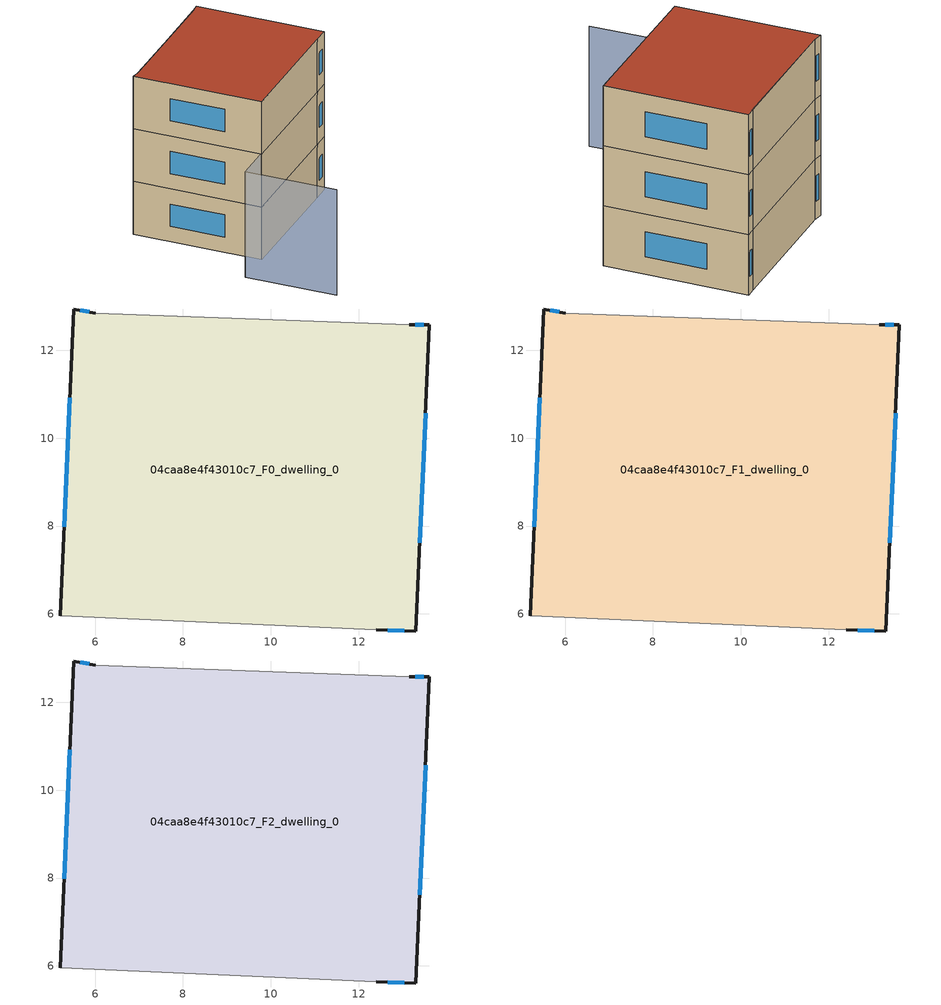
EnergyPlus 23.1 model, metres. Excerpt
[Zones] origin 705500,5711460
04caa8e4f43010c7_F0_dwelling_0
 floor ground (EU_floor_Construction): 13.61,12.57 13.3,5.61 12.4,5.64 5.2,5.96 5.52,12.94 6.01,12.85 13.15,12.58 z0
 wall outside (EU_wall_Construction): 6.01,12.85 5.52,12.94 5.2,5.96 / 12.4,5.64 13.3,5.61 13.61,12.57 13.15,12.58 z0:3
 wall adiabatic (EU_wall_Construction): 13.15,12.58 6.01,12.85 / 5.2,5.96 12.4,5.64 z0:3
 window (EU_Window_Construction): 5.43,10.92 5.3,7.98 / 5.87,12.87 5.66,12.91 / 13.48,12.58 13.28,12.58 / 13.39,7.62 13.52,10.56 / 12.66,5.63 13.04,5.62 z0.87:2.13
04caa8e4f43010c7_F1_dwelling_0
 floor to 04caa8e4f43010c7_F0_dwelling_0 (EU_floor_Construction): 13.61,12.57 13.3,5.61 12.4,5.64 5.2,5.96 5.52,12.94 6.01,12.85 13.15,12.58 z3
 wall outside (EU_wall_Construction): 6.01,12.85 5.52,12.94 5.2,5.96 / 12.4,5.64 13.3,5.61 13.61,12.57 13.15,12.58 z3:6
 wall adiabatic (EU_wall_Construction): 13.15,12.58 6.01,12.85 / 5.2,5.96 12.4,5.64 z3:6
 window (EU_Window_Construction): 5.43,10.92 5.3,7.98 / 5.87,12.87 5.66,12.91 / 13.48,12.58 13.28,12.58 / 13.39,7.62 13.52,10.56 / 12.66,5.63 13.04,5.62 z3.87:5.13
04caa8e4f43010c7_F2_dwelling_0
 floor to 04caa8e4f43010c7_F1_dwelling_0 (EU_floor_Construction): 13.61,12.57 13.3,5.61 12.4,5.64 5.2,5.96 5.52,12.94 6.01,12.85 13.15,12.58 z6
 wall outside (EU_wall_Construction): 6.01,12.85 5.52,12.94 5.2,5.96 / 12.4,5.64 13.3,5.61 13.61,12.57 13.15,12.58 z6:9
 wall adiabatic (EU_wall_Construction): 13.15,12.58 6.01,12.85 / 5.2,5.96 12.4,5.64 z6:9
 window (EU_Window_Construction): 5.43,10.92 5.3,7.98 / 5.87,12.87 5.66,12.91 / 13.48,12.58 13.28,12.58 / 13.39,7.62 13.52,10.56 / 12.66,5.63 13.04,5.62 z6.87:8.13
 roof outside (EU_roof_Construction): 13.3,5.61 13.61,12.57 13.15,12.58 6.01,12.85 5.52,12.94 5.2,5.96 12.4,5.64 z9
shading: 3.01,1.13 3.19,6.08 / 3.19,6.08 12.4,5.74 z0:6; 13.18,12.54 5.96,12.85 z0:9
[Building]
EU S2 Campaign: North Axis=0; Terrain=City; Solar Distribution=FullExterior
[Site:Location]
London: Latitude=51.5; Longitude=-0.5; Time Zone=0; Elevation=25
[SizingPeriod:WeatherFileDays]
AnnualSizingPeriod: Begin Month=1; Begin Day of Month=1; End Month=12; End Day of Month=31; Day of Week for Start Day=Monday; Use Weather File Daylight Saving Period=No; Use Weather File Rain and Snow Indicators=No
[MATERIAL]
EU_InternalMass_Material: Roughness=MediumRough; Thickness=0.1; Conductivity=1; Density=1800; Specific Heat=900; Thermal Absorptance=0.9; Solar Absorptance=0.7; Visible Absorptance=0.7
[MATERIAL:NOMASS] Roughness=MediumRough; Thermal Absorptance=0.9; Solar Absorptance=0.7; Visible Absorptance=0.7
Name | Thermal Resistance
EU_wall_NoMass | 0.724719
EU_roof_NoMass | 2.98947
EU_floor_NoMass | 2.39157
[WINDOWMATERIAL:SIMPLEGLAZINGSYSTEM]
EU_Window_SimpleGlazing: UFactor=2.63425; Solar Heat Gain Coefficient=0.76; Visible Transmittance=0.76
[CONSTRUCTION]
EU_wall_Construction: EU_wall_NoMass
EU_roof_Construction: EU_roof_NoMass
EU_floor_Construction: EU_floor_NoMass
EU_Window_Construction: EU_Window_SimpleGlazing
EU_InternalMass_Construction: EU_InternalMass_Material
[ZONE] Type=1; Multiplier=1; Ceiling Height=autocalculate; Volume=168.588; Floor Area=autocalculate; Part of Total Floor Area=Yes
04caa8e4f43010c7_F0_dwelling_0; 04caa8e4f43010c7_F1_dwelling_0; 04caa8e4f43010c7_F2_dwelling_0
[INTERNALMASS] Construction=EU_InternalMass_Construction; Surface Area=56.196
Name | Zone or ZoneList
04caa8e4f43010c7_F0_dwelling_0_EU_InternalMass | 04caa8e4f43010c7_F0_dwelling_0
04caa8e4f43010c7_F1_dwelling_0_EU_InternalMass | 04caa8e4f43010c7_F1_dwelling_0
04caa8e4f43010c7_F2_dwelling_0_EU_InternalMass | 04caa8e4f43010c7_F2_dwelling_0
[OTHEREQUIPMENT] Fuel Type=Electricity; Design Level Calculation Method=Watts/Area; Power per Zone Floor Area=1; Fraction Latent=0; Fraction Radiant=0; Fraction Lost=0; Carbon Dioxide Generation Rate=0; EndUse Subcategory=EU_Step8_InternalGains
Name | Zone or ZoneList or Space or SpaceList | Schedule
EU_Step8_InternalGain_04caa8e4f43010c7_F0_dwelling_0_f000 | 04caa8e4f43010c7_F0_dwelling_0 | EU_Step8_GainSchedule_04caa8e4f43010c7_F0_dwelling_0_f000
EU_Step8_InternalGain_04caa8e4f43010c7_F1_dwelling_0_f000 | 04caa8e4f43010c7_F1_dwelling_0 | EU_Step8_GainSchedule_04caa8e4f43010c7_F1_dwelling_0_f000
EU_Step8_InternalGain_04caa8e4f43010c7_F2_dwelling_0_f000 | 04caa8e4f43010c7_F2_dwelling_0 | EU_Step8_GainSchedule_04caa8e4f43010c7_F2_dwelling_0_f000
[ZONEVENTILATION:DESIGNFLOWRATE] Schedule=EU_AlwaysOn; Design Flow Rate Calculation Method=AirChanges/Hour; Air Changes per Hour=0.418135; Ventilation Type=Natural; Fan Pressure Rise=0; Fan Total Efficiency=1; Constant Term Coefficient=1; Temperature Term Coefficient=0; Velocity Term Coefficient=0; Velocity Squared Term Coefficient=0; Minimum Indoor Temperature=-100; Maximum Indoor Temperature=100; Delta Temperature=-100; Minimum Outdoor Temperature=-100; Maximum Outdoor Temperature=100; Maximum Wind Speed=40
Name | Zone or ZoneList or Space or SpaceList
EU_ConstantAir_04caa8e4f43010c7_F0_dwelling_0 | 04caa8e4f43010c7_F0_dwelling_0
EU_ConstantAir_04caa8e4f43010c7_F1_dwelling_0 | 04caa8e4f43010c7_F1_dwelling_0
EU_ConstantAir_04caa8e4f43010c7_F2_dwelling_0 | 04caa8e4f43010c7_F2_dwelling_0
[HVACTEMPLATE:THERMOSTAT] Constant Heating Setpoint=20; Constant Cooling Setpoint=50
EU_HeatOnly_04caa8e4f43010c7_F0_dwelling_0; EU_HeatOnly_04caa8e4f43010c7_F1_dwelling_0; EU_HeatOnly_04caa8e4f43010c7_F2_dwelling_0
[HVACTEMPLATE:ZONE:IDEALLOADSAIRSYSTEM] System Availability Schedule=EU_AlwaysOn; Maximum Heating Supply Air Temperature=50; Minimum Cooling Supply Air Temperature=13; Maximum Heating Supply Air Humidity Ratio=0.0156; Minimum Cooling Supply Air Humidity Ratio=0.0077; Heating Limit=NoLimit; Cooling Limit=NoLimit; Heating Availability Schedule=EU_AlwaysOn; Cooling Availability Schedule=EU_CoolingOff; Dehumidification Control Type=ConstantSensibleHeatRatio; Cooling Sensible Heat Ratio=0.7; Dehumidification Setpoint=60; Humidification Control Type=None; Humidification Setpoint=30; Outdoor Air Method=None; Outdoor Air Flow Rate per Person=0.00944; Outdoor Air Flow Rate per Zone Floor Area=0; Outdoor Air Flow Rate per Zone=0; Demand Controlled Ventilation Type=None; Outdoor Air Economizer Type=NoEconomizer; Heat Recovery Type=None; Sensible Heat Recovery Effectiveness=0.7; Latent Heat Recovery Effectiveness=0.65
Name | Template Thermostat
04caa8e4f43010c7_F0_dwelling_0 | EU_HeatOnly_04caa8e4f43010c7_F0_dwelling_0
04caa8e4f43010c7_F1_dwelling_0 | EU_HeatOnly_04caa8e4f43010c7_F1_dwelling_0
04caa8e4f43010c7_F2_dwelling_0 | EU_HeatOnly_04caa8e4f43010c7_F2_dwelling_0
[SIZING:ZONE] Zone Cooling Design Supply Air Temperature Input Method=SupplyAirTemperature; Zone Cooling Design Supply Air Temperature=13; Zone Heating Design Supply Air Temperature Input Method=SupplyAirTemperature; Zone Heating Design Supply Air Temperature=50; Zone Cooling Design Supply Air Humidity Ratio=0.008; Zone Heating Design Supply Air Humidity Ratio=0.008; Cooling Design Air Flow Method=DesignDay; Cooling Design Air Flow Rate=0; Cooling Minimum Air Flow per Zone Floor Area=0.000762; Cooling Minimum Air Flow=0; Cooling Minimum Air Flow Fraction=0.2; Heating Design Air Flow Method=DesignDay; Heating Design Air Flow Rate=0; Heating Maximum Air Flow per Zone Floor Area=0.002032; Heating Maximum Air Flow=0.141576; Heating Maximum Air Flow Fraction=0.3; Account for Dedicated Outdoor Air System=No; Dedicated Outdoor Air System Control Strategy=NeutralSupplyAir; Dedicated Outdoor Air Low Setpoint Temperature for Design=autosize; Dedicated Outdoor Air High Setpoint Temperature for Design=autosize; Zone Load Sizing Method=Sensible Load Only No Latent Load; Zone Latent Cooling Design Supply Air Humidity Ratio Input Method=HumidityRatioDifference; Zone Cooling Design Supply Air Humidity Ratio Difference=0.005; Zone Latent Heating Design Supply Air Humidity Ratio Input Method=HumidityRatioDifference; Zone Humidification Design Supply Air Humidity Ratio Difference=0.005
04caa8e4f43010c7_F0_dwelling_0; 04caa8e4f43010c7_F1_dwelling_0; 04caa8e4f43010c7_F2_dwelling_0
[SCHEDULE:CONSTANT]
Name | Hourly Value
EU_AlwaysOn | 1
EU_CoolingOff | 0
[SCHEDULE:FILE] Column Number=1; Rows to Skip at Top=0; Number of Hours of Data=8760; Column Separator=Comma; Interpolate to Timestep=No; Minutes per Item=60; Adjust Schedule for Daylight Savings=Yes
Name | File
EU_Step8_GainSchedule_04caa8e4f43010c7_F0_dwelling_0_f000 | ../../schedules/04caa8e4f43010c7/04caa8e4f43010c7_F0_dwelling_0_f000_gain.csv
EU_Step8_GainSchedule_04caa8e4f43010c7_F1_dwelling_0_f000 | ../../schedules/04caa8e4f43010c7/04caa8e4f43010c7_F1_dwelling_0_f000_gain.csv
EU_Step8_GainSchedule_04caa8e4f43010c7_F2_dwelling_0_f000 | ../../schedules/04caa8e4f43010c7/04caa8e4f43010c7_F2_dwelling_0_f000_gain.csv
